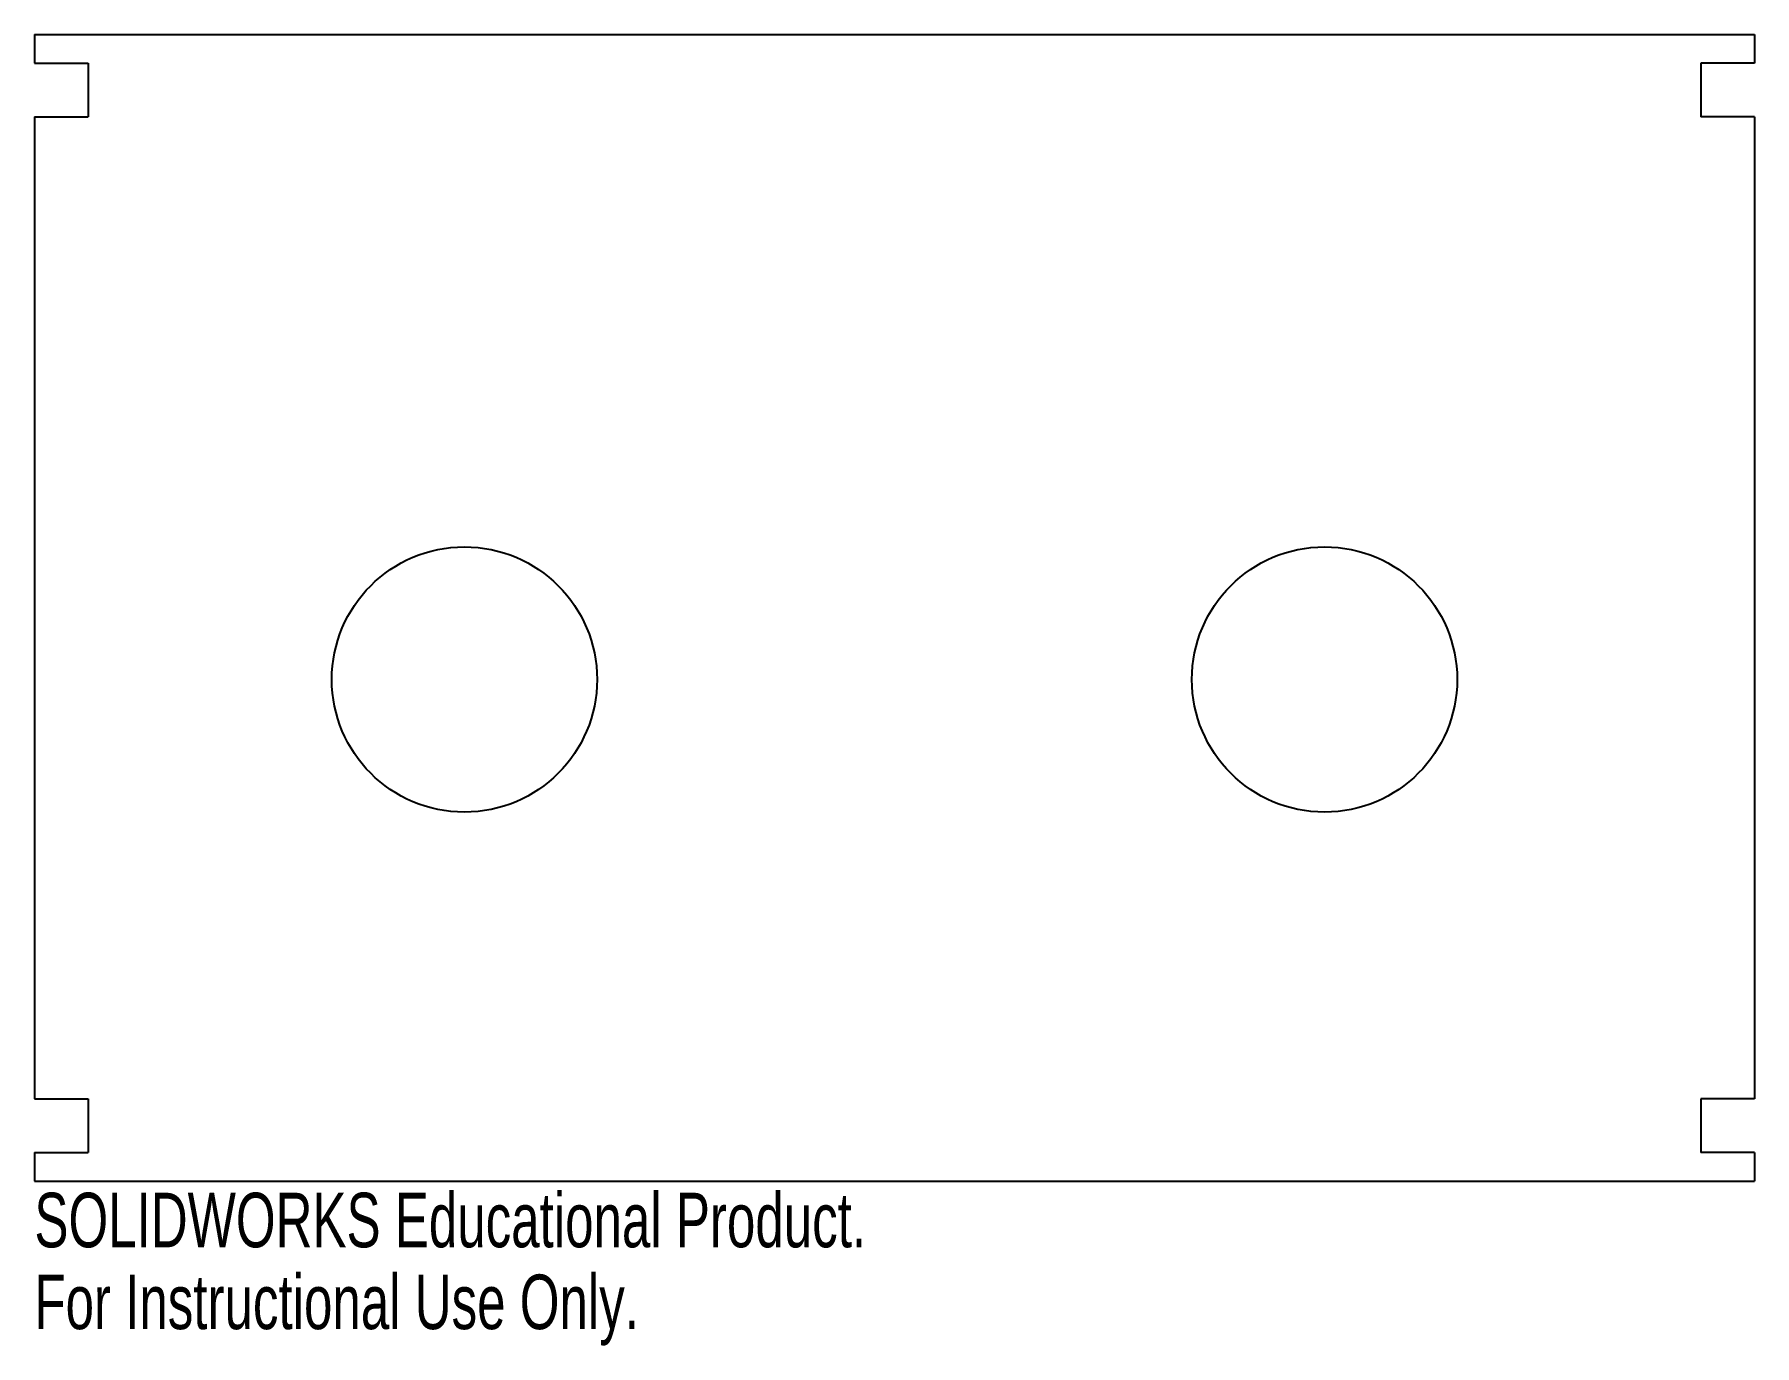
# Model space of a CAD drawing. Header units: millimetres. Extents: x 0 to 15.2, y -11.6 to 0.
import ezdxf

# ---------------------------------------------------------------- set-up
doc = ezdxf.new("R2010")
doc.units = ezdxf.units.MM
doc.styles.add('SLDTEXTSTYLE0', font='TXT', dxfattribs={"width": 0.7})

msp = doc.modelspace()

# ---------------------------------------------------------------- linework, layer by layer
at = {"color": 7, "linetype": 'Continuous', "lineweight": 25}
for p, q in [((0, 0), (15.24, 0)), ((0, 0), (0, -0.254)), ((15.24, 0), (15.24, -0.254)), ((0, -0.254), (0.476, -0.254)), ((0.476, -0.254), (0.476, -0.73)), ((14.764, -0.254), (14.764, -0.73)), ((15.24, -0.254), (14.764, -0.254)), ((0, -0.73), (0.476, -0.73)), ((0, -0.73), (0, -9.43)), ((15.24, -0.73), (14.764, -0.73)), ((15.24, -0.73), (15.24, -9.43)), ((0, -9.43), (0.476, -9.43)), ((0.476, -9.43), (0.476, -9.906)), ((15.24, -9.43), (14.764, -9.43)), ((14.764, -9.43), (14.764, -9.906)), ((0, -9.906), (0.476, -9.906)), ((0, -9.906), (0, -10.16)), ((15.24, -9.906), (14.764, -9.906)), ((15.24, -9.906), (15.24, -10.16)), ((0, -10.16), (15.24, -10.16))]:
    msp.add_line(p, q, dxfattribs=at)
for centre in [(3.81, -5.715), (11.43, -5.715)]:
    msp.add_circle(centre, 1.175, dxfattribs=at)

# ---------------------------------------------------------------- texts
at = {"color": 7, "linetype": 'Continuous', "char_height": 0.48336, "attachment_point": 1, "style": 'SLDTEXTSTYLE0'}
for s, insert in [('SOLIDWORKS Educational Product.', (0, -10.262)), ('For Instructional Use Only.', (0, -10.987))]:
    msp.add_mtext(s, dxfattribs=dict(at, insert=insert))

doc.saveas('drawing.dxf')
